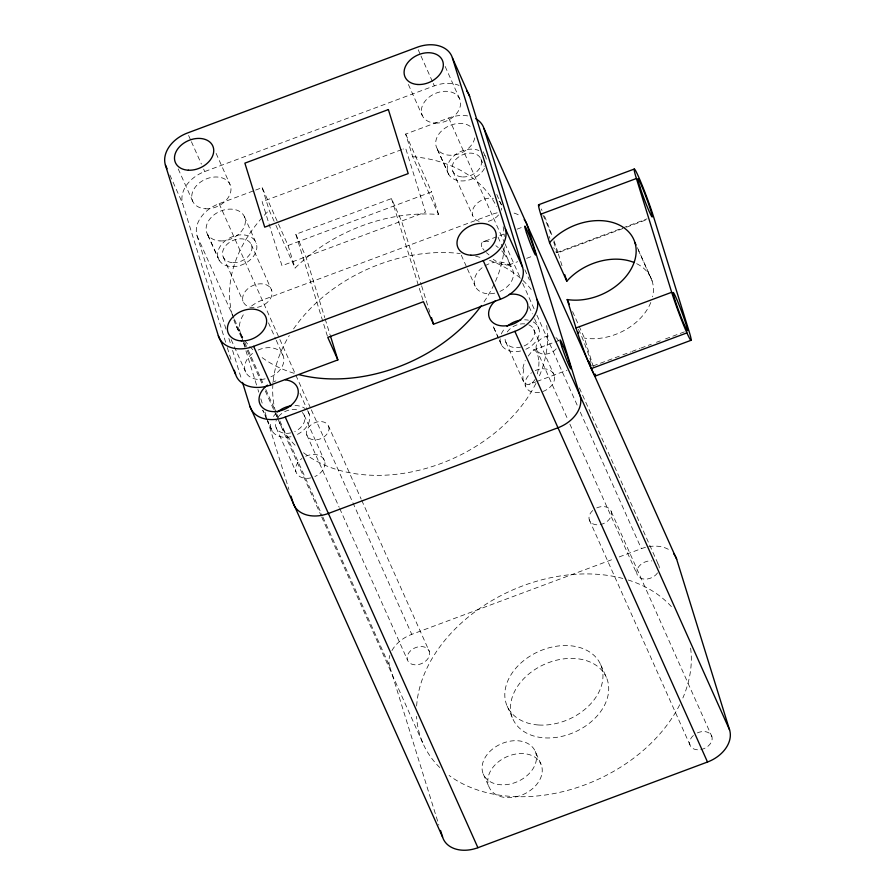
<?xml version="1.0" encoding="UTF-8"?>
<svg xmlns="http://www.w3.org/2000/svg" width="895" height="895" viewBox="0 0 895 895"><rect width="100%" height="100%" fill="white"/><g stroke="black" fill="none" stroke-linecap="round" stroke-linejoin="round"><path stroke-width="0.67" stroke-dasharray="4.47 3.36" d="M523.776 368.706L522.814 375.452L523.105 380.062A11.389 5.784 -75.7 0 0 524.571 383.317L527.804 384.66L535.68 381.93M537.291 373.942L538.7 367.934L539.014 361.412M528.195 356.098L532.603 350.37L553.725 342.438M509.065 264.786L506.839 265.133L502.095 263.376M530.5 383.709L529.158 384.358M504.008 234.042L482.819 241.974L481.544 243.216L481.309 245.241A11.389 4.777 36.8 0 0 482.819 248.53M225.652 342.282L182.658 203.601A30.687 22.263 -24.1 0 1 204.742 171.549L434.343 85.853A30.687 22.263 -24.1 0 1 459.068 85.428M225.976 329.08L197.034 235.743A30.687 22.263 -24.1 0 1 219.13 203.691L254.348 190.545M255.657 190.064L262.179 187.626L277.931 222.833M275.928 225.316L295.059 268.075A143.211 103.887 -24.1 0 1 438.561 214.52L412.673 156.67L405.67 134.06L448.719 117.995A30.687 22.263 -24.1 0 1 468.286 116.014M401.71 149.61L262.123 201.711L281.97 265.714L425.461 212.16L405.625 148.145L403.018 149.118M327.38 336.095L295.82 234.289L391.484 198.589L401.553 221.087L421.221 284.543M278.49 224.097L288.056 245.476L431.547 191.91L438.561 214.52M517.03 229.176L523.541 226.748M508.673 265.043L517.657 261.698M526.64 258.342L533.051 255.948M556.545 252.636L647.04 218.85M562.004 265.703L557.988 252.77L625.213 227.677M626.511 227.196L647.197 219.476M555.001 341.968L558.838 340.536M536.978 381.438L566.982 370.239M593.116 365.943L621.555 355.326M622.853 354.834L630.606 351.948M631.892 351.466L639.656 348.569M640.943 348.088L651.291 344.228M656.46 342.293L660.342 340.85M665.511 338.914L684.899 331.676M391.932 650.564A30.687 22.263 -24.1 0 1 411.767 634.354L613.97 558.883M619.195 556.936L641.368 548.657A30.687 22.263 -24.1 0 1 670.433 550.682M483.166 241.818L484.352 241.516M533.252 350.079L533.89 349.956A14.141 5.225 -89.3 0 1 538.768 361.524M495.875 245.711L498.258 247.568M489.039 254.941L486.444 252.681M501.748 250.857L503.941 253.33M484.15 250.298L482.774 248.519M448.82 174.648L436.67 147.72L447.701 172.187M501.737 345.336L498.974 339.216L500.607 342.863M219.23 260.356L207.081 233.416L218.111 257.883M272.136 431.032L267.717 421.243L271.017 428.571M637.408 247.68L651.325 278.781M638.146 249.761L652.164 281.097M572.587 311.594L578.517 324.851M579.054 326.06L584.446 338.109L593.262 366.558M445.151 66.454L459.616 98.797M579.378 387.938L658.977 565.886M524.862 269.764L529.448 280.001M418.211 49.773L420.426 54.752M420.986 55.993L432.677 82.116M433.236 83.369L434.343 85.853M448.719 117.995L504.411 242.478M504.981 243.753L520.387 278.2M522.669 283.301L534.651 310.095M536.933 315.197L578.025 407.046M580.307 412.147L641.368 548.657M498.056 237.13L502.509 247.087M503.068 248.329L512.522 269.484M611.251 511.593L711.894 736.574M536.34 349.128L567.609 419.028M569.891 424.118L636.983 574.098M452.836 171.337L472.616 215.393M408.388 84.477L422.295 115.578M589.257 519.805L689.888 744.785M505.753 342.013L525.522 386.069M461.294 255.165L466.866 267.605M467.414 268.847L475.211 286.266M405.67 134.06L431.547 191.91M600.579 664.448L606.329 677.302A51.149 37.098 -24.1 0 1 549.407 737.961A51.149 37.098 -24.1 0 1 523.172 679.294A51.149 37.098 -24.1 0 1 606.329 677.302M535.277 751.42A28.36 20.574 -24.1 0 1 503.281 784.825A28.36 20.574 -24.1 0 1 489.285 752.046A28.36 20.574 -24.1 0 1 535.277 751.42L541.028 764.274A28.36 20.574 -24.1 0 1 509.031 797.68A28.36 20.574 -24.1 0 1 495.036 764.901A28.36 20.574 -24.1 0 1 541.028 764.274M507.196 706.211L512.947 719.077M295.82 234.289L305.889 256.787L324.74 317.602M262.179 187.626L269.182 210.224L275.369 224.063M216.109 153.392L230.026 184.493M328.745 426.613A11.769 8.536 -24.1 0 1 314.447 439.859A11.769 8.536 -24.1 0 1 310.05 425.684A11.769 8.536 -24.1 0 1 328.745 426.613L361.155 499.063M361.725 500.339L429.387 651.582A11.769 8.536 -24.1 0 1 415.079 664.828A11.769 8.536 -24.1 0 1 410.693 650.665A11.769 8.536 -24.1 0 1 429.387 651.582M483.289 774.108L489.039 786.962M188.61 135.469L190.836 140.448M191.396 141.701L201.409 164.087M203.635 169.065L204.742 171.549M219.13 203.691L310.766 408.545M311.337 409.82L411.767 634.354M268.466 322.838L275.694 339.004M276.253 340.257L282.932 355.181A20.462 14.846 -24.1 0 1 270.38 377.097M306.75 434.825L339.16 507.275M339.72 508.55L407.382 659.805M223.247 257.033L243.015 301.089M178.228 168.931L192.705 201.285M169.86 174.984L182.658 203.601M197.034 235.743L233.931 318.206M234.49 319.47L244.167 341.084M244.738 342.36L247.591 348.748M248.161 350.023L263.566 384.47M265.849 389.571L276.119 412.528M276.689 413.803L322.345 515.867M322.916 517.142L389.683 666.406L438.874 825.089M236.369 326.261L243.183 341.476M243.753 342.751L246.595 349.095M247.154 350.359L262.481 384.615M265.312 390.958L321.148 515.777M321.719 517.053L423.268 744.069M276.152 427.72L295.932 471.777M231.145 339.619L245.61 371.962M480.828 158.751L484.24 166.403M496.759 194.472L501.312 204.675M533.744 329.427L554.218 375.363M251.238 244.447L271.711 290.383A15.349 11.132 -24.1 0 1 253.05 307.656A15.349 11.132 -24.1 0 1 247.333 289.175A15.349 11.132 -24.1 0 1 271.711 290.383M304.143 415.135L324.628 461.059M483.244 151.77L485.974 157.9M529.079 306.526L532.346 313.876M534.528 318.777L538.88 328.577M244.402 216.635L256.373 243.597A20.462 14.846 -24.1 0 1 231.492 266.632A20.462 14.846 -24.1 0 1 223.851 241.997A20.462 14.846 -24.1 0 1 256.373 243.597M300.026 393.453L307.108 409.384M307.645 410.604L309.278 414.284M421.634 285.863L429.824 312.31M391.484 198.589L423.044 300.384M325.142 318.933L330.065 334.797M288.056 245.476L295.059 268.075M243.06 341.498L240.173 332.157A30.687 22.263 -24.1 0 1 245.029 312.389M243.474 342.83L245.543 349.497M245.957 350.829L257.525 388.161M257.939 389.493L258.767 392.167M260.837 398.834L262.492 404.171M264.965 412.17L288.94 489.509M228.863 338.422L230.932 345.09M232.588 350.415L241.684 379.76M227.308 347.618L231.85 362.285M497.184 212.82A30.687 22.263 -24.1 0 0 491.847 214.408L262.257 300.116A30.687 22.263 -24.1 0 0 249.817 307.41M514.077 213.088A30.687 22.263 -24.1 0 1 520.924 216.433M546.677 325.511A143.211 103.887 -24.1 0 1 538.108 378.853M535.937 383.384A143.211 103.887 -24.1 0 1 303.136 452.411M295.07 445.229A143.211 103.887 -24.1 0 1 289.298 335.513M293.594 328.879A143.211 103.887 -24.1 0 1 460.22 253.531M475.625 256.216A143.211 103.887 -24.1 0 1 482.998 258.185M489.576 260.378A143.211 103.887 -24.1 0 1 532.704 291.468M389.683 666.406A30.687 22.263 -24.1 0 1 389.851 655.409M690.616 648.125A143.211 103.887 -24.1 0 1 682.874 697.966M679.697 704.779A143.211 103.887 -24.1 0 1 449.089 775.462M439.769 767.541A143.211 103.887 -24.1 0 1 416.578 716.369M416.634 705.998A143.211 103.887 -24.1 0 1 623.121 578.539M628.1 579.982A143.211 103.887 -24.1 0 1 672.492 607.884M556.242 348.781A11.769 8.536 -24.1 0 1 541.352 353.704A11.769 8.536 -24.1 0 1 537.213 343.053A11.769 8.536 -24.1 0 1 551.242 335.927M555.952 337.616A11.769 8.536 -24.1 0 1 558.346 340.917M657.859 563.794A11.769 8.536 -24.1 0 1 659.257 568.291M657.556 572.878A11.769 8.536 -24.1 0 1 642.666 578.864A11.769 8.536 -24.1 0 1 637.676 568.336A11.769 8.536 -24.1 0 1 651.884 560.896M596.741 507.924A11.769 8.536 -24.1 0 1 611.509 514.233A11.769 8.536 -24.1 0 1 595.119 524.604A11.769 8.536 -24.1 0 1 592.949 510.329M697.373 732.904A11.769 8.536 -24.1 0 1 712.14 739.214A11.769 8.536 -24.1 0 1 695.751 749.585A11.769 8.536 -24.1 0 1 693.58 735.298M503.158 226.681A143.211 103.887 -24.1 0 1 504.299 236.481M504.243 246.852A143.211 103.887 -24.1 0 1 483.524 302.577M294.108 373.271A143.211 103.887 -24.1 0 1 260.009 355.986M252.871 349.732A143.211 103.887 -24.1 0 1 233.897 320.052M232.398 315.241A143.211 103.887 -24.1 0 1 269.182 210.224M412.673 156.67A143.211 103.887 -24.1 0 1 496.524 206.476M535.288 370.575A15.349 11.132 -24.1 0 1 554.508 379.2A15.349 11.132 -24.1 0 1 532.312 392.122A15.349 11.132 -24.1 0 1 531.518 372.767M305.698 456.271A15.349 11.132 -24.1 0 1 324.27 460.131A15.349 11.132 -24.1 0 1 314.861 476.565M310.912 477.885A15.349 11.132 -24.1 0 1 296.312 472.784A15.349 11.132 -24.1 0 1 301.917 458.475M499.086 201.129A15.349 11.132 -24.1 0 1 501.234 210.18M498.571 214.945A15.349 11.132 -24.1 0 1 487.607 221.501M479.149 221.367A15.349 11.132 -24.1 0 1 474.093 206.868A15.349 11.132 -24.1 0 1 493.436 198.377M533.342 321.965A20.462 14.846 -24.1 0 1 525.857 349.251M520.599 351.008A20.462 14.846 -24.1 0 1 500.137 338.679M501.323 333.913A20.462 14.846 -24.1 0 1 505.585 327.727M524.615 319.806A20.462 14.846 -24.1 0 1 528.386 320.175M528.8 324.84A15.349 11.132 -24.1 0 1 532.726 338.713A15.349 11.132 -24.1 0 1 515.095 347.618A15.349 11.132 -24.1 0 1 505.183 336.777M507.264 331.967A15.349 11.132 -24.1 0 1 524.828 323.867M308.16 411.812A20.462 14.846 -24.1 0 1 296.256 434.948M290.998 436.704A20.462 14.846 -24.1 0 1 270.737 422.832M273.501 416.421A20.462 14.846 -24.1 0 1 275.984 413.423M295.014 405.513A20.462 14.846 -24.1 0 1 305.117 408.545M272.539 382.187A20.462 14.846 -24.1 0 1 275.973 380.901M302.275 412.517A15.349 11.132 -24.1 0 1 294.735 431.569M290.786 432.889A15.349 11.132 -24.1 0 1 276.331 420.068M278.535 416.522A15.349 11.132 -24.1 0 1 299.21 410.536M484.844 155.428A20.462 14.846 -24.1 0 1 486.287 159.209M484.475 168.461A20.462 14.846 -24.1 0 1 457.009 180.309A20.462 14.846 -24.1 0 1 450.554 159.511A20.462 14.846 -24.1 0 1 478.914 150.528M474.753 137.919A20.462 14.846 -24.1 0 1 447.276 154.98A20.462 14.846 -24.1 0 1 440.25 132.315A20.462 14.846 -24.1 0 1 471.497 127.448M535.098 379.435A22.778 12.564 -89.4 0 1 530.534 383.944M522.825 368.371A22.755 8.67 -78.2 0 1 525.264 360.405M503.65 253.397A14.141 3.714 49.2 0 1 509.087 264.808M484.217 241.303A22.778 10.348 49.9 0 1 490.963 242.411M503.113 264.719A22.755 6.478 38.5 0 1 493.223 259.337M494.722 293.157A20.462 14.846 -24.1 0 1 475.704 275.492A20.462 14.846 -24.1 0 1 508.248 264.584A20.462 14.846 -24.1 0 1 499.981 291.401M258.163 350.046A20.462 14.846 -24.1 0 1 282.932 355.181M265.121 378.853A20.462 14.846 -24.1 0 1 245.655 372.063A20.462 14.846 -24.1 0 1 253.128 352.977M578.416 329.315A20.462 1.231 69.5 0 1 584.882 344.452A20.462 1.231 69.5 0 1 591.092 362.497M591.774 365.227A20.462 1.231 69.5 0 1 591.863 365.82M636.681 263.667A51.149 37.098 -24.1 0 1 652.578 296.816M650.81 302.454A51.149 37.098 -24.1 0 1 584.446 338.109M541.296 208.994A30.687 1.846 69.5 0 1 542.001 210.504M544.428 216.008A30.687 1.846 69.5 0 1 552.607 236.974M553.994 240.811A30.687 1.846 69.5 0 1 557.988 252.77M553.681 241.93A20.462 1.231 69.5 0 1 553.77 247.702M549.91 238.35A20.462 1.231 69.5 0 1 549.161 236.425M542.806 214.945A20.462 1.231 69.5 0 1 551.767 236.459M498.425 337.986L492.899 325.746L498.403 337.974M267.169 420.012L262.75 410.223L267.157 420.001M538.756 725.006A51.149 37.098 -24.1 0 0 601.887 668.05A51.149 37.098 -24.1 0 0 521.013 662.926A51.149 37.098 -24.1 0 0 538.756 725.006M462.525 176.953A15.349 11.132 -24.1 0 0 481.186 159.679A15.349 11.132 -24.1 0 0 456.797 158.482A15.349 11.132 -24.1 0 0 462.525 176.953M219.991 240.923A20.462 14.846 -24.1 0 0 244.872 217.888A20.462 14.846 -24.1 0 0 212.35 216.277A20.462 14.846 -24.1 0 0 219.991 240.923M232.924 262.66A15.349 11.132 -24.1 0 0 251.584 245.387A15.349 11.132 -24.1 0 0 227.196 244.178A15.349 11.132 -24.1 0 0 232.924 262.66M435.205 123.074A20.462 14.846 -24.1 0 0 460.086 100.05A20.462 14.846 -24.1 0 0 427.575 98.439A20.462 14.846 -24.1 0 0 435.205 123.074M205.615 208.781A20.462 14.846 -24.1 0 0 230.496 185.746A20.462 14.846 -24.1 0 0 197.974 184.146A20.462 14.846 -24.1 0 0 205.615 208.781"/><path stroke-width="1.34" d="M538.589 204.765L634.253 169.054M633.996 262.459A51.149 37.098 -24.1 0 0 566.803 281.209L549.552 242.646L540.737 214.196L636.401 178.497A30.687 1.846 69.5 0 1 638.415 176.438A30.687 1.846 69.5 0 1 653.652 217.06L688.926 330.848A30.687 1.846 69.5 0 1 686.912 332.895L591.248 368.606M218.324 335.714A30.687 22.263 -24.1 0 0 253.632 346.343L483.233 260.646A30.687 22.263 -24.1 0 0 505.317 228.594L452.411 57.906A30.687 22.263 -24.1 0 0 417.092 47.29L187.491 132.986A30.687 22.263 -24.1 0 0 165.407 165.038L218.324 335.714L235.575 374.289A30.687 22.263 -24.1 0 0 270.883 384.906L337.851 359.913L330.479 336.117M337.851 359.913L327.783 337.415L423.447 301.704L433.516 324.203L500.484 299.21A30.687 22.263 -24.1 0 0 522.568 267.157L469.662 96.481L452.411 57.906M242.511 382.422L249.951 406.419A30.687 22.263 -24.1 0 0 285.259 417.048L514.86 331.351A30.687 22.263 -24.1 0 0 536.944 299.299L484.038 128.611A30.687 22.263 -24.1 0 0 475.737 118.688M595.343 374.2A30.687 1.846 69.5 0 1 589.022 363.448A30.687 1.846 69.5 0 1 576.011 327.984L671.675 292.285L636.401 178.497M595.41 375.989L691.074 340.29M249.951 406.419L442.589 837.093A30.687 22.263 -24.1 0 0 477.908 847.71L707.509 762.014A30.687 22.263 -24.1 0 0 729.593 729.962L676.676 559.285L484.038 128.611M634.913 242.523L635.987 244.939M549.552 242.646A51.149 37.098 -24.1 0 1 615.044 223.247A51.149 37.098 -24.1 0 1 629.879 271.107A51.149 37.098 -24.1 0 1 567.195 299.545L569.421 304.524M505.317 228.594L522.568 267.157M536.944 299.299L729.593 729.962M483.233 260.646L500.484 299.21M514.86 331.351L707.509 762.014M253.632 346.343L270.883 384.906M285.259 417.048L477.908 847.71M165.407 165.038L167.074 168.763M564.801 274.754L566.803 281.209M567.195 299.545L576.011 327.984M431.468 317.591L433.516 324.203M440.53 830.426L442.589 837.093M291.009 496.177L293.079 502.845A30.687 22.263 -24.1 0 0 328.387 513.461L557.988 427.765A30.687 22.263 -24.1 0 0 580.072 395.713L527.166 225.037A30.687 22.263 -24.1 0 0 524.235 219.577M234.333 370.284L235.575 374.289M673.756 553.826A30.687 22.263 -24.1 0 1 676.676 559.285M481.208 305.833A143.211 103.887 -24.1 0 1 298.997 374.636M507.04 326.373A20.462 14.846 -24.1 0 1 520.767 320.086M509.266 294.377A20.462 14.846 -24.1 0 1 526.853 311.359A20.462 14.846 -24.1 0 1 497.228 324.93A20.462 14.846 -24.1 0 1 495.539 300.653M277.45 412.069A20.462 14.846 -24.1 0 1 291.177 405.782M285.427 379.894A20.462 14.846 -24.1 0 1 295.305 400.703A20.462 14.846 -24.1 0 1 265.088 409.496A20.462 14.846 -24.1 0 1 267.504 385.118M466.731 91.021A30.687 22.263 -24.1 0 1 469.662 96.481M590.454 364.489A20.462 1.231 69.5 0 1 589.044 361.502M578.517 333.186A20.462 1.231 69.5 0 1 578.181 332.045M686.912 332.895A30.687 1.846 69.5 0 1 671.675 292.285M540.737 214.196A30.687 1.846 69.5 0 1 539.528 205.671M388.374 109.582L244.872 163.147L264.719 227.151L408.209 173.585L388.374 109.582M561.769 346.578A15.349 0.917 69.5 0 0 570.786 368.774A15.349 0.917 69.5 0 0 563.962 347.898A15.349 0.917 69.5 0 0 561.769 346.578M526.495 232.79A15.349 0.917 69.5 0 0 535.512 254.985A15.349 0.917 69.5 0 0 528.688 234.11A15.349 0.917 69.5 0 0 526.495 232.79M470.871 255.198A20.462 14.846 -24.1 0 0 495.752 232.163A20.462 14.846 -24.1 0 0 463.23 230.563A20.462 14.846 -24.1 0 0 470.871 255.198M417.954 84.51A20.462 14.846 -24.1 0 0 442.835 61.475A20.462 14.846 -24.1 0 0 410.324 59.875A20.462 14.846 -24.1 0 0 417.954 84.51M188.364 170.207A20.462 14.846 -24.1 0 0 213.245 147.183A20.462 14.846 -24.1 0 0 180.723 145.572A20.462 14.846 -24.1 0 0 188.364 170.207M241.27 340.894A20.462 14.846 -24.1 0 0 266.151 317.859A20.462 14.846 -24.1 0 0 233.629 316.259A20.462 14.846 -24.1 0 0 241.27 340.894M675.322 301.112A20.462 1.231 69.5 0 0 687.349 330.714A20.462 1.231 69.5 0 0 678.242 302.868A20.462 1.231 69.5 0 0 675.322 301.112M640.048 187.323A20.462 1.231 69.5 0 0 652.075 216.926A20.462 1.231 69.5 0 0 642.968 189.08A20.462 1.231 69.5 0 0 640.048 187.323"/></g></svg>
